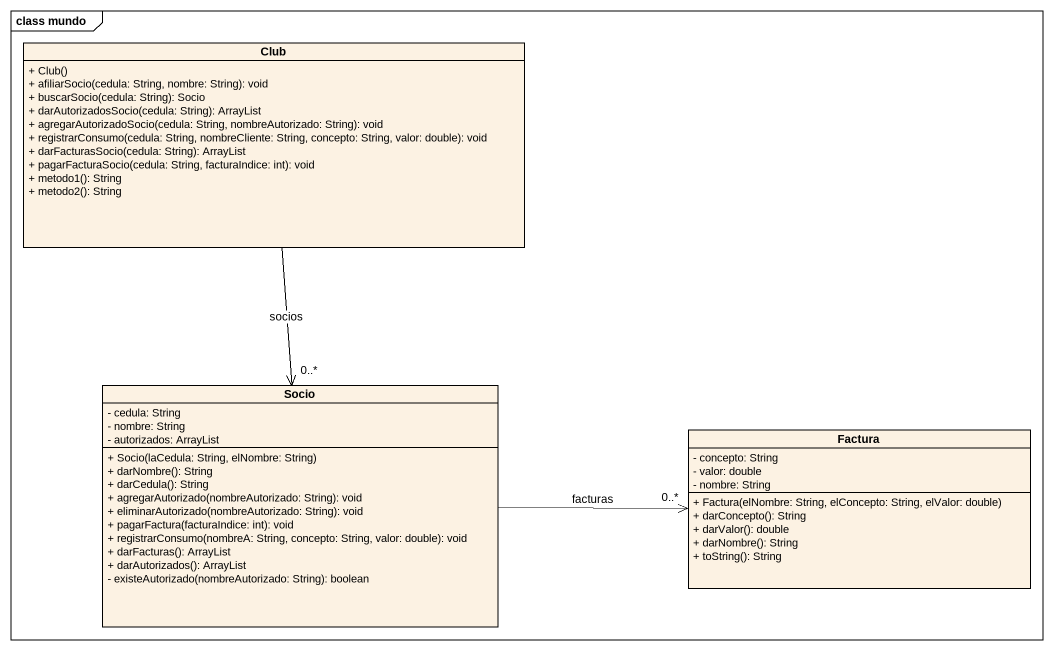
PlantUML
@startuml
mainframe class mundo
hide circle
hide empty members
skinparam classAttributeIconSize 0
class Club {
  + Club()
  + afiliarSocio(cedula: String, nombre: String): void
  + buscarSocio(cedula: String): Socio
  + darAutorizadosSocio(cedula: String): ArrayList
  + agregarAutorizadoSocio(cedula: String, nombreAutorizado: String): void
  + registrarConsumo(cedula: String, nombreCliente: String, concepto: String, valor: double): void
  + darFacturasSocio(cedula: String): ArrayList
  + pagarFacturaSocio(cedula: String, facturaIndice: int): void
  + metodo1(): String
  + metodo2(): String
}
class Socio {
  - cedula: String
  - nombre: String
  - autorizados: ArrayList
  + Socio(laCedula: String, elNombre: String)
  + darNombre(): String
  + darCedula(): String
  + agregarAutorizado(nombreAutorizado: String): void
  + eliminarAutorizado(nombreAutorizado: String): void
  + pagarFactura(facturaIndice: int): void
  + registrarConsumo(nombreA: String, concepto: String, valor: double): void
  + darFacturas(): ArrayList
  + darAutorizados(): ArrayList
  - existeAutorizado(nombreAutorizado: String): boolean
}
class Factura {
  - concepto: String
  - valor: double
  - nombre: String
  + Factura(elNombre: String, elConcepto: String, elValor: double)
  + darConcepto(): String
  + darValor(): double
  + darNombre(): String
  + toString(): String
}
Club --> "0..*" Socio : socios
Socio -right-> "0..*" Factura : facturas
@enduml
